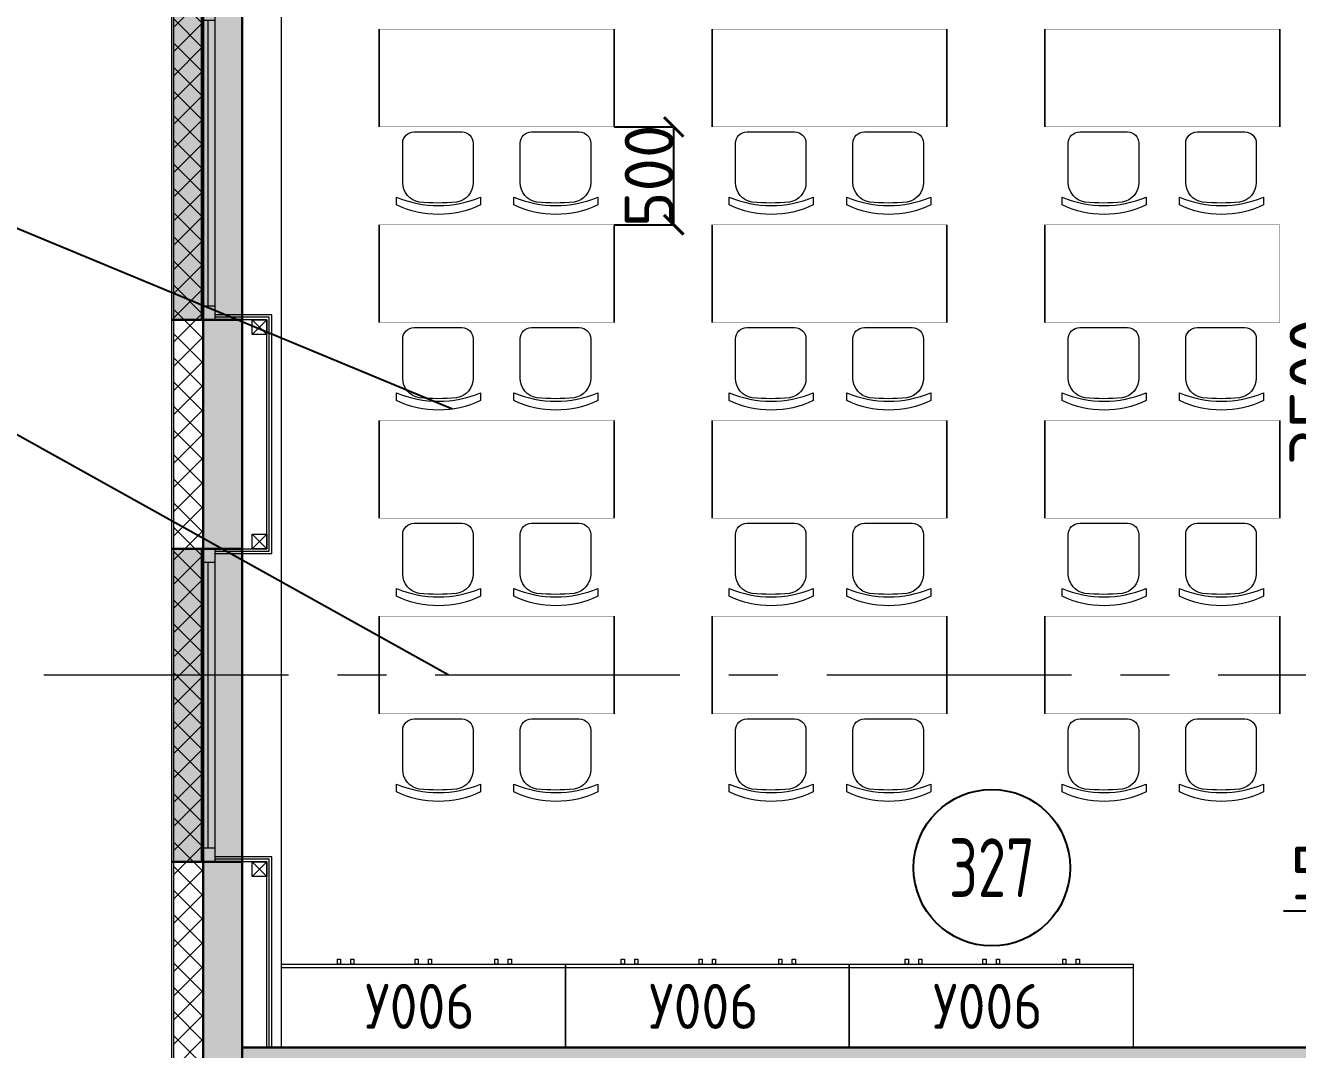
# Model space of a CAD drawing. Header units: millimetres. Extents: x -8417289 to 9420486, y 0 to 166066.
# Drawn here: x 63415 to 69914, y 73251 to 78485 of the extents above; entities that cross this region are included whole.
import ezdxf
from ezdxf import colors
from ezdxf.entities.mleader import LeaderData, LeaderLine
from ezdxf.enums import TextEntityAlignment as Align
from ezdxf.math import Vec2, Vec3

# ---------------------------------------------------------------- set-up
doc = ezdxf.new("R2010")
doc.units = ezdxf.units.MM
doc.header["$MEASUREMENT"] = 0
doc.header["$PDMODE"] = 3
doc.header["$PDSIZE"] = -4
doc.linetypes.add('CENTER', pattern=[2, 1.25, -0.25, 0.25, -0.25])
doc.layers.get('0').update_dxf_attribs({"color": 250, "lineweight": 9})
doc.layers.get('Defpoints').update_dxf_attribs({"color": 6})
for name, color, linetype, lineweight in [('_0', 250, 'Continuous', 9), ('АР_Маркер экспликации', 239, 'Continuous', 13), ('АР_Навесной фасад', 147, 'Continuous', 5), ('АР_Номер помещения', 1, 'Continuous', 25), ('АР_Окна БЛОК', 250, 'Continuous', 13), ('АР_Оси', 195, 'Continuous', 9), ('АР_Перегородки газоблок', 165, 'Continuous', 30), ('АР_Перегородки газоблок_Штрих', 165, 'Continuous', 5), ('АР_Подоконники', 163, 'Continuous', 9), ('АР_Сущ Несущая стена', 216, 'Continuous', 30), ('АР_Утеплитель', 250, 'Continuous', 9), ('АР_Штриховка монолит', 250, 'Continuous', 9), ('ТХ_мебель передв', 250, 'Continuous', 13)]:
    doc.layers.add(name, color=color, linetype=linetype, lineweight=lineweight)
for name, color, linetype in [('ТХ_мебель передв_поз', 251, 'Continuous'), ('ТХ_привязки ЭО', 96, 'Continuous'), ('ТХ_привязки_СС', 3, 'Continuous'), ('ТХ_привязки_ЭО', 96, 'Continuous'), ('ТХ_примечание', 40, 'Continuous'), ('ТХ_размеры', 240, 'Continuous')]:
    doc.layers.add(name, color=color, linetype=linetype)
doc.styles.add('ISOCPEUR', font='isocpeur.TTF')
doc.styles.add('ISOCPEUR_1', font='isocpeur.TTF', dxfattribs={"width": 0.9, "height": 250})
doc.dimstyles.new('R_100', dxfattribs={"dimtxt": 270, "dimasz": 120, "dimexe": 100, "dimexo": 0, "dimgap": 60, "dimtad": 1, "dimdec": 0, "dimrnd": 50, "dimzin": 0, "dimdsep": 46, "dimtxsty": 'ISOCPEUR', "dimblk": 'ARCHTICK', "dimcen": 0, "dimdle": 100, "dimclrd": 256, "dimclre": 256, "dimclrt": 256, "dimadec": 0, "dimazin": 0, "dimtfac": 2, "dimtdec": 0, "dimtofl": 0, "dimtmove": 1, "dimatfit": 3, "dimfxl": 1, "dimtvp": 3, "dimtolj": 1, "dimtzin": 0, "dimarcsym": 0})
doc.dimstyles.new('Копия SPDS', dxfattribs={"dimtxt": 250, "dimasz": 100, "dimexe": 0.5, "dimexo": 0.625, "dimtad": 1, "dimdec": 0, "dimrnd": 10, "dimtxsty": 'ISOCPEUR', "dimblk": 'ARCHTICK', "dimcen": 2.5, "dimdle": 0.5, "dimclrd": 256, "dimclre": 256, "dimclrt": 256, "dimadec": 0, "dimazin": 2, "dimtfac": 0.75, "dimtdec": 0, "dimtmove": 1, "dimatfit": 3, "dimfxl": 1, "dimtolj": 1, "dimarcsym": 1})

# ---------------------------------------------------------------- blocks, each defined once
blk = doc.blocks.new('*U362')
at = {"true_color": 0xffffff}
h = blk.add_hatch(color=7, dxfattribs=at)
h.dxf.hatch_style = 1
h.paths.add_polyline_path([(-1600, 140), (0, 140), (0, -220), (-1600, -220)])
at = {"lineweight": 30}
for p, q in [((-1600, 140), (-1600, -220)), ((0, 140), (0, -220))]:
    blk.add_line(p, q, dxfattribs=at)
for p, q in [((-1600, 140), (0, 140)), ((-1600, 140), (-1600, 140)), ((-1600, 140), (-1600, 140)), ((0, 140), (0, 140)), ((0, 140), (0, 140)), ((-1600, 0), (0, 0)), ((-1530, 0), (-1530, -70)), ((-1530, -35), (-70, -35)), ((-70, 0), (-70, -70)), ((-1600, -70), (0, -70)), ((0, -220), (-1600, -220))]:
    blk.add_line(p, q)
blk = doc.blocks.new('*U205')
at = {"layer": 'АР_Номер помещения', "color": 7}
blk.add_circle((-12874.6, 1835.4), 400, dxfattribs=at)
at = {"color": 7, "style": 'ISOCPEUR', "width": 0.7, "flags": 1}
blk.add_attdef('КАТЕГОРИЯ', (-499.2, -2092.2), '', height=250, dxfattribs=at)
at = {"layer": 'АР_Номер помещения', "color": 7, "style": 'ISOCPEUR', "width": 0.7}
blk.add_attdef('НОМЕР_ПОМЕЩЕНИЯ', text='', height=300, dxfattribs=at).set_placement((-12874.6, 1835.4), align=Align.MIDDLE_CENTER)
blk = doc.blocks.new('A$Ce02d65bd')
at = {"ltscale": 100}
for points in [[(0, 0), (0, 75), (75, 75), (75, 0), (0, 0)], [(0, 0), (75, 75)], [(0, 75), (75, 0)]]:
    blk.add_lwpolyline(points, dxfattribs=at)
blk = doc.blocks.new('тумба под доской')
for points in [[(-1450.6, -426.2), (0, -426.2), (0, 0), (-1450.6, 0)], [(-1164.7, -452.7), (-1148.9, -452.7), (-1148.9, -426.2), (-1164.7, -426.2)], [(-1095.9, -452.7), (-1080, -452.7), (-1080, -426.2), (-1095.9, -426.2)], [(-767.7, -452.7), (-751.8, -452.7), (-751.8, -426.2), (-767.7, -426.2)], [(-698.8, -452.7), (-683, -452.7), (-683, -426.2), (-698.8, -426.2)], [(-360, -452.7), (-344.1, -452.7), (-344.1, -426.2), (-360, -426.2)], [(-291.2, -452.7), (-275.3, -452.7), (-275.3, -426.2), (-291.2, -426.2)]]:
    blk.add_lwpolyline(points, close=True)
blk.add_lwpolyline([(-1450.6, -410.3), (0, -410.3)])
blk = doc.blocks.new('У018')
at = {"layer": 'ТХ_мебель передв', "ltscale": 100, "const_width": 2}
blk.add_lwpolyline([(94750.1, 82280.2), (95250.1, 82280.2), (95250.1, 81080.2), (94750.1, 81080.2)], close=True, dxfattribs=at)
blk = doc.blocks.new('_ArchTick')
at = {"color": 0, "linetype": 'ByBlock', "const_width": 0.15}
blk.add_lwpolyline([(-0.5, -0.5), (0.5, 0.5)], dxfattribs=at)
blk = doc.blocks.new('*D2587')
at = {"layer": 'Defpoints', "color": 0, "lineweight": 13, "transparency": 16777216}
for p in [(66422.5, 77966.3), (66726.7, 77966.3), (66422.5, 77466.3)]:
    blk.add_point(p, dxfattribs=at)
at = {"layer": 'ТХ_размеры', "lineweight": -2, "transparency": 16777216}
for p, q in [((66423.1, 77966.3), (66727.2, 77966.3)), ((66726.7, 77465.8), (66726.7, 77966.8)), ((66423.1, 77466.3), (66727.2, 77466.3))]:
    blk.add_line(p, q, dxfattribs=at)
at = {"layer": 'ТХ_размеры', "lineweight": -2, "transparency": 16777216, "xscale": 100, "yscale": 100, "zscale": 100}
for p, rotation in [((66726.7, 77966.3), 90), ((66726.7, 77466.3), 270)]:
    blk.add_blockref('_ArchTick', p, dxfattribs=dict(at, rotation=rotation))
at = {"layer": 'ТХ_размеры', "transparency": 16777216, "insert": (66601, 77716.3), "char_height": 250, "attachment_point": 5, "rotation": 90, "style": 'ISOCPEUR'}
blk.add_mtext('\\A1;500', dxfattribs=at)
blk = doc.blocks.new('Стул парты')
for points in [[(-95.3, -360, -0.36493), (-180, -259.4), (-180, -58.2, -0.414078), (-121.8, 0), (121.8, 0, -0.414078), (180, -58.2), (180, -259.4, -0.36493), (95.3, -360, -0.041656)], [(-211.8, -333.5, 0.203875), (217.1, -333.5), (217.1, -373.5, -0.227009), (-211.8, -373.5)]]:
    blk.add_lwpolyline(points, format="xyb", close=True)
blk = doc.blocks.new('_None')
blk = doc.blocks.new('*D3151')
at = {"layer": 'Defpoints', "color": 0, "linetype": 'ByBlock', "lineweight": 13, "ltscale": 500, "transparency": 16777216}
for p in [(70397.5, 73510.7), (70897.5, 73513), (70897.5, 73360.7)]:
    blk.add_point(p, dxfattribs=at)
at = {"layer": 'ТХ_привязки_ЭО', "linetype": 'ByBlock', "lineweight": -2, "ltscale": 500, "transparency": 16777216}
for p, q in [((70474.7, 73957.7), (69841.7, 73957.7)), ((70647.5, 73513), (70474.7, 73957.7)), ((70397.5, 73510.7), (70397.5, 73613)), ((70897.5, 73360.7), (70897.5, 73613)), ((70297.5, 73513), (70997.5, 73513))]:
    blk.add_line(p, q, dxfattribs=at)
at = {"layer": 'ТХ_привязки_ЭО', "linetype": 'ByBlock', "lineweight": -2, "ltscale": 500, "transparency": 16777216, "xscale": 120, "yscale": 120, "zscale": 120, "rotation": 180}
blk.add_blockref('_ArchTick', (70397.5, 73513), dxfattribs=at)
at = {"layer": 'ТХ_привязки_ЭО', "linetype": 'ByBlock', "lineweight": -2, "ltscale": 500, "transparency": 16777216, "xscale": 120, "yscale": 120, "zscale": 120}
blk.add_blockref('_ArchTick', (70897.5, 73513), dxfattribs=at)
at = {"layer": 'ТХ_привязки_ЭО', "linetype": 'ByBlock', "lineweight": 13, "ltscale": 500, "transparency": 16777216, "insert": (70158.2, 74152.7), "char_height": 270, "attachment_point": 5, "style": 'ISOCPEUR'}
blk.add_mtext('\\A1;500', dxfattribs=at)
blk = doc.blocks.new('*D3152')
at = {"layer": 'Defpoints', "color": 0, "linetype": 'ByBlock', "lineweight": 13, "ltscale": 500, "transparency": 16777216}
for p in [(70647.4, 78366.1), (70202.5, 74860.7), (70897.5, 74860.7)]:
    blk.add_point(p, dxfattribs=at)
at = {"layer": 'ТХ_привязки_ЭО', "linetype": 'ByBlock', "lineweight": -2, "ltscale": 500, "transparency": 16777216}
for p, q in [((70202.5, 78466.1), (70202.5, 74760.7)), ((70647.4, 78366.1), (70102.5, 78366.1)), ((70897.5, 74860.7), (70102.5, 74860.7))]:
    blk.add_line(p, q, dxfattribs=at)
at = {"layer": 'ТХ_привязки_ЭО', "linetype": 'ByBlock', "lineweight": -2, "ltscale": 500, "transparency": 16777216, "xscale": 120, "yscale": 120, "zscale": 120}
for p, rotation in [((70202.5, 78366.1), 90), ((70202.5, 74860.7), 270)]:
    blk.add_blockref('_ArchTick', p, dxfattribs=dict(at, rotation=rotation))
at = {"layer": 'ТХ_привязки_ЭО', "linetype": 'ByBlock', "lineweight": 13, "ltscale": 500, "transparency": 16777216, "insert": (70007.5, 76613.4), "char_height": 270, "attachment_point": 5, "rotation": 90, "style": 'ISOCPEUR'}
blk.add_mtext('\\A1;3500', dxfattribs=at)

msp = doc.modelspace()

# ---------------------------------------------------------------- hatches: boundary and pattern name
at = {"layer": 'АР_Перегородки газоблок_Штрих', "ltscale": 100}
h = msp.add_hatch(dxfattribs=at)
h.set_pattern_fill('AR-CONC', color=256, scale=30)
h.set_pattern_definition([(50, (0, 0), (215.17805, -18.82564), [22.5, -247.5]), (355, (0, 0), (-41.6254, 225.65764), [18, -198]), (100.45144, (17.93, -1.57), (173.55265, 206.832), [19.12206, -210.34263]), (46.1842, (0, 60), (320.1724, -49.6558), [33.75, -371.25]), (96.63564, (26.68, 55.86), (280.3986, 292.2356), [28.6831, -315.5141]), (351.18416, (0, 60), (280.3986, 292.2356), [27, -297]), (21, (30, 45), (179.07212, -120.78567), [22.5, -247.5]), (326, (30, 45), (72.9946, 217.545), [18, -198]), (71.45144, (44.92, 34.93), (252.0667, 96.75935), [19.12206, -210.34263]), (37.5, (0, 0), (3.647957, 99.868156), [0, -195.6, 0, -201, 0, -198.75]), (7.5, (0, 0), (78.92086, 118.32351), [0, -114.6, 0, -191.1, 0, -75.75]), (327.5, (-66.9, 0), (160.14673, -6.76646), [0, -75, 0, -234, 0, -310.5]), (317.5, (-96.9, 0), (174.95585, 30.0315), [0, -97.5, 0, -155.4, 0, -220.5])])
h.paths.add_polyline_path([(70897.5, 73260.7), (64522.5, 73260.7), (64522.5, 73140.7), (70897.4, 73140.7)])
at = {"layer": 'АР_Утеплитель', "ltscale": 100}
h = msp.add_hatch(dxfattribs=at)
h.set_pattern_fill('ANSI37', color=256, scale=700)
h.set_pattern_definition([(45, (-887024.17, 104359.21), (-61.871843, 61.871843), []), (135, (-887024.17, 104359.21), (-61.871843, -61.871843), [])])
h.paths.add_polyline_path([(57972.4, 64815.7), (64322.5, 64815.7), (64322.5, 82045.7), (57322.3, 82045.7), (57322.3, 83765.7), (57172.3, 83765.7), (57172.3, 81895.7), (64172.5, 81895.7), (64172.5, 64965.7), (57822.4, 64965.7), (57822.5, 54955.7), (71222.5, 54955.7), (71222.5, 61305.7), (79342.5, 61305.7), (79342.5, 66495.7), (87609.8, 66495.7), (87609.8, 66245.7), (87759.8, 66245.7), (87759.8, 66645.7), (79192.5, 66645.7), (79192.5, 61455.7), (71072.5, 61455.7), (71072.5, 55105.7), (57972.5, 55105.7)])
at = {"layer": 'АР_Штриховка монолит', "ltscale": 100}
h = msp.add_hatch(dxfattribs=at)
h.set_pattern_fill('ANSI35', color=256, scale=500)
h.paths.add_polyline_path([(64522.4, 82485.7), (64322.4, 82485.7), (64322.4, 64815.7), (57972.5, 64815.7), (57972.5, 64615.7), (58172.5, 64615.7), (64322.5, 64615.7), (64322.5, 63461.7), (64622.5, 63461.7), (64622.5, 64815.7), (64522.5, 64815.7)])

# ---------------------------------------------------------------- linework, layer by layer
for points in [[(64382.5, 75785.7), (64673.2, 75785.7), (64673.2, 77005.7), (64382.5, 77005.7)], [(64382.5, 75798.2), (64660.7, 75798.2), (64660.7, 76993.2), (64382.5, 76993.2)], [(64382.5, 75810.7), (64648.2, 75810.7), (64648.2, 76980.7), (64382.5, 76980.7)], [(64673.2, 73260.7), (64673.2, 74235.7), (64382.5, 74235.7)], [(64660.7, 73260.7), (64660.7, 74223.2), (64382.5, 74223.2)], [(64648.2, 73260.7), (64648.2, 74210.7), (64270.4, 74210.7)]]:
    msp.add_lwpolyline(points)
at = {"layer": 'АР_Навесной фасад', "ltscale": 100}
for p, q in [((64162.5, 64975.7), (64162.5, 81885.7)), ((64172.5, 64965.7), (64172.5, 81895.7))]:
    msp.add_line(p, q, dxfattribs=at)
at = {"layer": 'АР_Оси', "linetype": 'CENTER', "ltscale": 1000}
for p, q in [((64322.5, 53394.4), (64322.5, 87278.3)), ((45508.7, 75165.7), (129105.9, 75165.7))]:
    msp.add_line(p, q, dxfattribs=at)
at = {"layer": 'АР_Перегородки газоблок', "ltscale": 100}
msp.add_lwpolyline([(64522.5, 73260.7), (70897.5, 73260.7)], dxfattribs=at)
at = {"layer": 'АР_Подоконники', "ltscale": 100}
msp.add_line((64722.5, 73260.7), (64722.5, 81966.1), dxfattribs=at)
at = {"layer": 'АР_Сущ Несущая стена', "ltscale": 100}
for p, q in [((64322.5, 64815.7), (64322.5, 82685.7)), ((64522.5, 64815.7), (64522.5, 82485.7))]:
    msp.add_line(p, q, dxfattribs=at)
at = {"layer": 'ТХ_мебель передв'}
for p, q in [((65222.5, 78466.3), (65222.5, 77966.3)), ((65222.5, 78466.3), (65222.5, 77966.3)), ((65222.5, 77966.3), (65222.5, 78466.3)), ((66422.5, 77966.3), (66422.5, 78466.3)), ((66422.5, 77966.3), (66422.5, 78466.3)), ((66422.5, 78466.3), (66422.5, 77966.3)), ((66922.5, 78466.3), (66922.5, 77966.3)), ((66922.5, 78466.3), (66922.5, 77966.3)), ((66922.5, 77966.3), (66922.5, 78466.3)), ((68122.5, 77966.3), (68122.5, 78466.3)), ((68122.5, 77966.3), (68122.5, 78466.3)), ((68122.5, 78466.3), (68122.5, 77966.3)), ((68622.5, 78466.3), (68622.5, 77966.3)), ((68622.5, 78466.3), (68622.5, 77966.3)), ((68622.5, 77966.3), (68622.5, 78466.3)), ((69822.5, 77966.3), (69822.5, 78466.3)), ((69822.5, 77966.3), (69822.5, 78466.3)), ((69822.5, 78466.3), (69822.5, 77966.3)), ((65222.5, 77466.3), (65222.5, 76966.3)), ((65222.5, 77466.3), (65222.5, 76966.3)), ((65222.5, 76966.3), (65222.5, 77466.3)), ((66422.5, 76966.3), (66422.5, 77466.3)), ((66422.5, 76966.3), (66422.5, 77466.3)), ((66422.5, 77466.3), (66422.5, 76966.3)), ((66922.5, 77466.3), (66922.5, 76966.3)), ((66922.5, 77466.3), (66922.5, 76966.3)), ((66922.5, 76966.3), (66922.5, 77466.3)), ((68122.5, 76966.3), (68122.5, 77466.3)), ((68122.5, 76966.3), (68122.5, 77466.3)), ((68122.5, 77466.3), (68122.5, 76966.3)), ((68622.5, 77466.3), (68622.5, 76966.3)), ((68622.5, 77466.3), (68622.5, 76966.3)), ((68622.5, 76966.3), (68622.5, 77466.3)), ((65222.5, 76466.3), (65222.5, 75966.3)), ((65222.5, 76466.3), (65222.5, 75966.3)), ((65222.5, 75966.3), (65222.5, 76466.3)), ((66422.5, 75966.3), (66422.5, 76466.3)), ((66422.5, 75966.3), (66422.5, 76466.3)), ((66422.5, 76466.3), (66422.5, 75966.3)), ((66922.5, 76466.3), (66922.5, 75966.3)), ((66922.5, 76466.3), (66922.5, 75966.3)), ((66922.5, 75966.3), (66922.5, 76466.3)), ((68122.5, 75966.3), (68122.5, 76466.3)), ((68122.5, 75966.3), (68122.5, 76466.3)), ((68122.5, 76466.3), (68122.5, 75966.3)), ((68622.5, 76466.3), (68622.5, 75966.3)), ((68622.5, 76466.3), (68622.5, 75966.3)), ((68622.5, 75966.3), (68622.5, 76466.3)), ((69822.5, 75966.3), (69822.5, 76466.3)), ((69822.5, 75966.3), (69822.5, 76466.3)), ((69822.5, 76466.3), (69822.5, 75966.3)), ((65222.5, 75466.3), (65222.5, 74966.3)), ((65222.5, 75466.3), (65222.5, 74966.3)), ((65222.5, 74966.3), (65222.5, 75466.3)), ((66422.5, 74966.3), (66422.5, 75466.3)), ((66422.5, 74966.3), (66422.5, 75466.3)), ((66422.5, 75466.3), (66422.5, 74966.3)), ((66922.5, 75466.3), (66922.5, 74966.3)), ((66922.5, 75466.3), (66922.5, 74966.3)), ((66922.5, 74966.3), (66922.5, 75466.3)), ((68122.5, 74966.3), (68122.5, 75466.3)), ((68122.5, 74966.3), (68122.5, 75466.3)), ((68122.5, 75466.3), (68122.5, 74966.3)), ((68622.5, 75466.3), (68622.5, 74966.3)), ((68622.5, 75466.3), (68622.5, 74966.3)), ((68622.5, 74966.3), (68622.5, 75466.3)), ((69822.5, 74966.3), (69822.5, 75466.3)), ((69822.5, 74966.3), (69822.5, 75466.3)), ((69822.5, 75466.3), (69822.5, 74966.3))]:
    msp.add_line(p, q, dxfattribs=at)

# ---------------------------------------------------------------- block references
at = {"layer": '_0', "color": 1, "lineweight": -3, "ltscale": 500, "rotation": 90}
for p in [(64648.2, 76905.7), (64648.2, 75810.7), (64648.2, 74135.7)]:
    msp.add_blockref('A$Ce02d65bd', p, dxfattribs=at)
at = {"layer": 'АР_Маркер экспликации', "color": 7}
ref = msp.add_blockref('*U205', (81226.5, 72344.8), dxfattribs=at)
ref.add_attrib('НОМЕР_ПОМЕЩЕНИЯ', '327', dxfattribs={"layer": 'АР_Номер помещения', "color": 7, "height": 300, "style": 'ISOCPEUR', "width": 0.7}).set_placement((68351.9, 74180.3), align=Align.MIDDLE_CENTER)
at = {"layer": 'АР_Окна БЛОК', "rotation": 270}
for p in [(64382.5, 76980.7), (64382.5, 74210.7)]:
    msp.add_blockref('*U362', p, dxfattribs=at)
at = {"layer": 'ТХ_мебель передв', "rotation": 90.0000000000084}
for p in [(147502.7, -16783.8), (149202.7, -16783.8), (150902.7, -16783.8), (147502.7, -17783.8), (149202.7, -17783.8), (150902.7, -17783.8), (147502.7, -18783.8), (149202.7, -18783.8), (150902.7, -18783.8), (147502.7, -19783.8), (149202.7, -19783.8), (150902.7, -19783.8)]:
    msp.add_blockref('У018', p, dxfattribs=at)
at = {"layer": 'ТХ_мебель передв'}
for p in [(65522.5, 77941.3), (66122.5, 77941.3), (67222.5, 77941.3), (67822.5, 77941.3), (68922.5, 77941.3), (69522.5, 77941.3), (65522.5, 76941.3), (66122.5, 76941.3), (67222.5, 76941.3), (67822.5, 76941.3), (68922.5, 76941.3), (69522.5, 76941.3), (65522.5, 75941.3), (66122.5, 75941.3), (67222.5, 75941.3), (67822.5, 75941.3), (68922.5, 75941.3), (69522.5, 75941.3), (65522.5, 74941.3), (66122.5, 74941.3), (67222.5, 74941.3), (67822.5, 74941.3), (68922.5, 74941.3), (69522.5, 74941.3)]:
    msp.add_blockref('Стул парты', p, dxfattribs=at)
at = {"layer": 'ТХ_мебель передв', "xscale": -1, "rotation": 180}
for p in [(66173.1, 73260.6), (67623.7, 73260.6), (69074.3, 73260.6)]:
    msp.add_blockref('тумба под доской', p, dxfattribs=at)

# ---------------------------------------------------------------- texts
at = {"layer": 'ТХ_мебель передв_поз', "style": 'ISOCPEUR_1', "width": 0.9}
for p in [(65150, 73356.3), (66600.6, 73356.3), (68051.2, 73356.3)]:
    msp.add_text('У006', height=230, dxfattribs=at).set_placement(p)

# ---------------------------------------------------------------- dimensions: what is measured, and where the dimension line sits
at = {"layer": 'ТХ_привязки_ЭО', "linetype": 'ByBlock', "lineweight": 13, "ltscale": 500}
dim = msp.add_linear_dim(base=(70202.5, 74860.7), p1=(70647.4, 78366.1), p2=(70897.5, 74860.7), angle=90, dimstyle='R_100', override={"dimpost": '\\X'}, dxfattribs=at)
dim.commit()
dim.dimension.update_dxf_attribs({"geometry": '*D3152', "text_midpoint": (70007.5, 76613.4)})
dim = msp.add_linear_dim(base=(70897.5, 73513), p1=(70397.5, 73510.7), p2=(70897.5, 73360.7), dimstyle='R_100', override={"dimpost": '\\X'}, dxfattribs=at)
dim.commit()
dim.dimension.update_dxf_attribs({"geometry": '*D3151', "text_midpoint": (70414.7, 73957.7), "dimtype": 160})
at = {"layer": 'ТХ_размеры'}
dim = msp.add_linear_dim(base=(66726.7, 77966.3), p1=(66422.5, 77466.3), p2=(66422.5, 77966.3), angle=90, dimstyle='Копия SPDS', dxfattribs=at)
dim.commit()
dim.dimension.update_dxf_attribs({"geometry": '*D2587', "text_midpoint": (66601, 77716.3)})

# ---------------------------------------------------------------- leaders
at = {"layer": 'ТХ_привязки ЭО'}
ml = msp.add_multileader_mtext('Standard', dxfattribs=at)
ml.set_content('\\A1;{\\fArial|b0|i0|c204|p34;Комментарии по подводимым коммуникациям - см. пом. 3\\fArial|b0|i0|c0|p34;07}', color=256, style='ISOCPEUR')
ml.set_leader_properties()
ml.set_arrow_properties(name='NONE')
ml.build(insert=Vec2(0, 0))
ml.multileader.update_dxf_attribs({"text_left_attachment_type": 6, "text_right_attachment_type": 6, "dogleg_length": 0.36})
ctx = ml.context
ctx.base_point, ctx.char_height, ctx.plane_origin = Vec3(55037.5, 78147.8), 200, Vec3(43556.4, 57086.3)
ctx.left_attachment, ctx.right_attachment = 6, 6
notes = []
notes.append((ctx, [(1, (1, 1, 0), (61682.4, 78147.8), (-1, 0), 0.36, [(1, [(65596.4, 76524.2)], 0, [])])]))
ctx.mtext.insert, ctx.mtext.width, ctx.mtext.flow_direction = Vec3(55039.5, 78387.8), 7036.07, 5
at = {"layer": 'ТХ_привязки_СС'}
ml = msp.add_multileader_mtext('Standard', dxfattribs=at)
ml.set_content('\\A1;{\\fArial|b0|i0|c204|p34;Комментарии по подводимым коммуникациям - см. пом. 3\\fArial|b0|i0|c0|p34;07}', color=256, style='ISOCPEUR')
ml.set_leader_properties()
ml.set_arrow_properties(name='NONE')
ml.build(insert=Vec2(0, 0))
ml.multileader.update_dxf_attribs({"text_left_attachment_type": 6, "text_right_attachment_type": 6, "dogleg_length": 0.36})
ctx = ml.context
ctx.base_point, ctx.char_height, ctx.plane_origin = Vec3(55037.5, 77333.3), 200, Vec3(54339, 49326.6)
ctx.left_attachment, ctx.right_attachment = 6, 6
notes.append((ctx, [(1, (1, 1, 0), (61682.4, 77333.3), (-1, 0), 0.36, [(3, [(65575, 75165.7)], 0, [])])]))
ctx.mtext.insert, ctx.mtext.width, ctx.mtext.defined_height, ctx.mtext.flow_direction = Vec3(55039.5, 77573.3), 6688.327, 240, 5
at = {"layer": 'ТХ_примечание'}
ml = msp.add_multileader_mtext('Standard', dxfattribs=at)
ml.set_content('\\pxsm1,qc;{\\C256;предусмотреть поддон 600х600 в строительном исполнении}', color=7, style='ISOCPEUR')
ml.set_leader_properties(color=256, lineweight=25)
ml.build(insert=Vec2(0, 0))
ml.multileader.update_dxf_attribs({"text_left_attachment_type": 6, "text_right_attachment_type": 6, "dogleg_length": 150, "arrow_head_size": 225, "scale": 75})
ctx = ml.context
ctx.base_point, ctx.scale, ctx.char_height, ctx.arrow_head_size, ctx.landing_gap_size, ctx.plane_origin = Vec3(81897.5, 77358.5, -0.6), 75, 187.5, 225, 150, Vec3(107560.1, 62286.1, -0.6)
ctx.left_attachment, ctx.right_attachment, ctx.text_align_type = 6, 6, 1
notes.append((ctx, [(0, (1, 1, 0), (81747.5, 77358.5, -0.6), (1, 0), 150, [(1, [(78393.2, 78373.6, -0.6)], 0, [])])]))
ctx.mtext.insert, ctx.mtext.width, ctx.mtext.defined_height, ctx.mtext.alignment, ctx.mtext.line_spacing_factor, ctx.mtext.flow_direction = Vec3(83359.3, 77583.5, -0.6), 2623.525, 2263.3, 2, 0.8, 5
for ctx, leaders in notes:
    for number, flags, end, landing, length, lines in leaders:
        leader = LeaderData()
        leader.index, (leader.has_last_leader_line, leader.has_dogleg_vector, leader.attachment_direction) = number, flags
        leader.last_leader_point, leader.dogleg_vector, leader.dogleg_length = Vec3(end), Vec3(landing), length
        for number, points, colour, breaks in lines:
            line = LeaderLine()
            line.index, line.vertices, line.color, line.breaks = number, Vec3.list(points), colors.encode_raw_color(colour), breaks
            leader.lines.append(line)
        ctx.leaders.append(leader)

doc.saveas('drawing.dxf')
